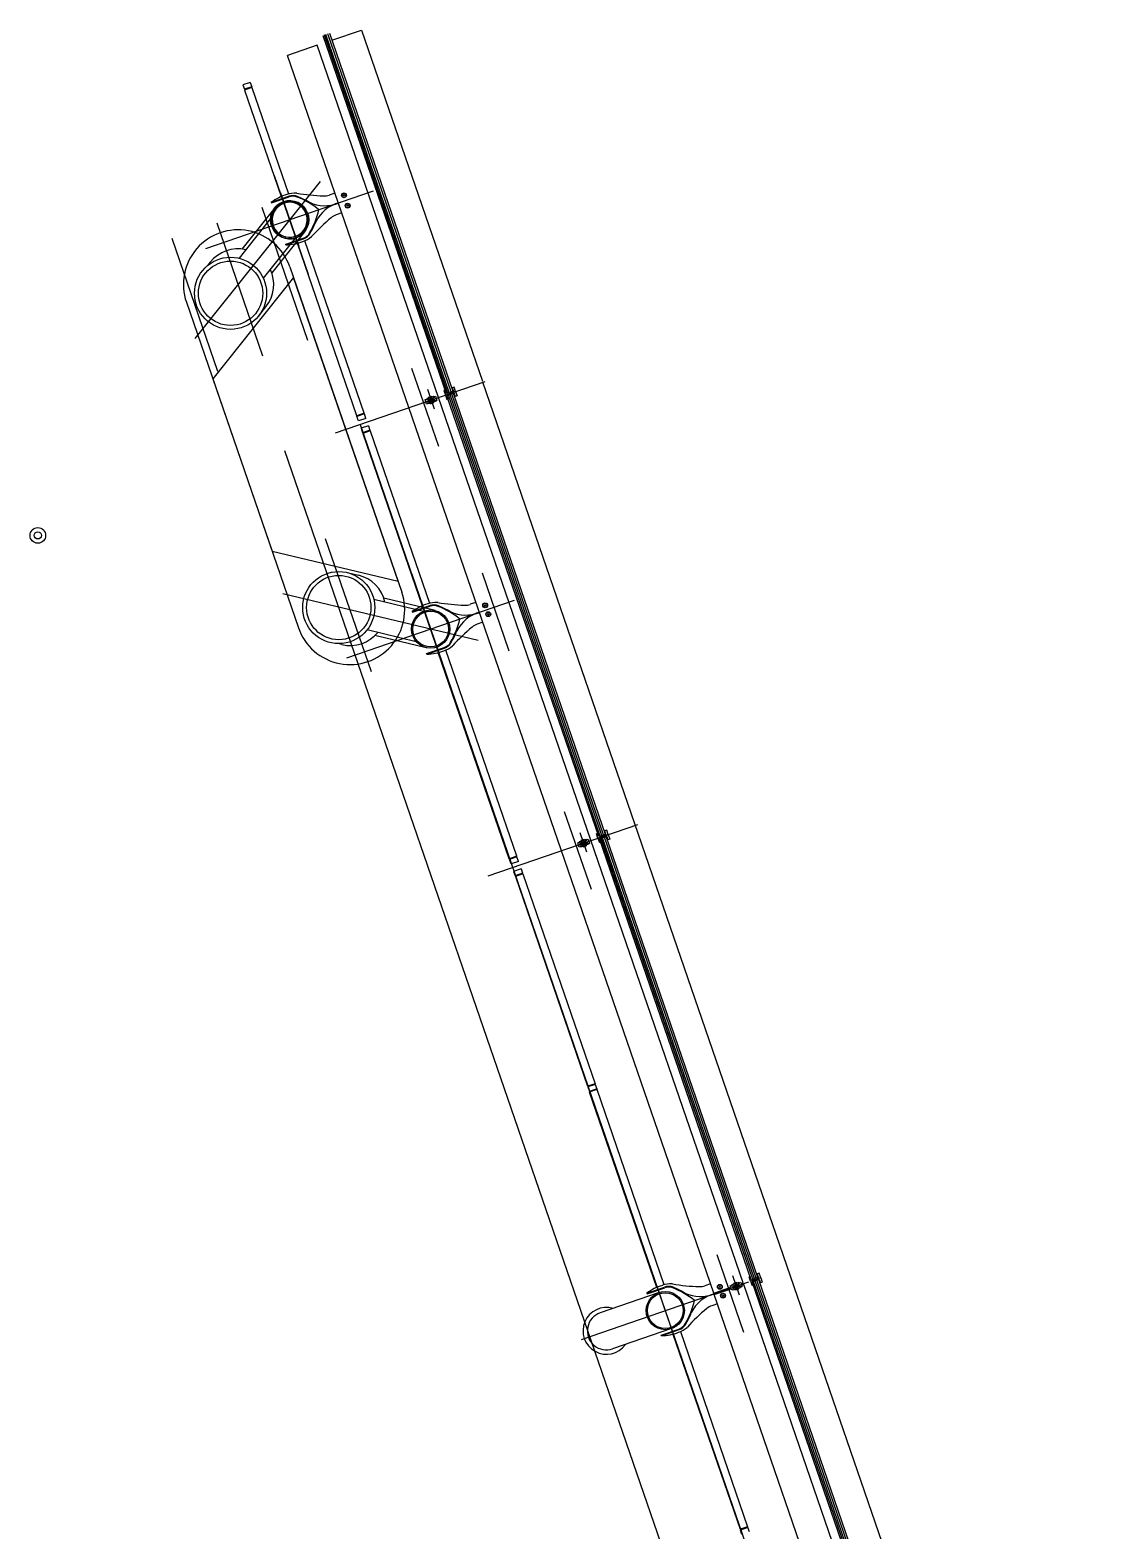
# Model space of a CAD drawing. Extents: x 809487 to 809680, y 818779 to 819225.
# Drawn here: x 809657.22 to 809664.03, y 818831.87 to 818841.48 of the extents above; entities that cross this region are included whole.
import ezdxf

# ---------------------------------------------------------------- set-up
doc = ezdxf.new("R2010")
doc.units = 0
for name, color, linetype in [('F-RC', 7, 'Continuous'), ('MAJ214__', 7, 'Continuous'), ('MAJ270__', 7, 'Continuous'), ('MAJ292__', 7, 'Continuous'), ('MAJ314__', 7, 'Continuous')]:
    doc.layers.add(name, color=color, linetype=linetype)

msp = doc.modelspace()

# ---------------------------------------------------------------- linework, layer by layer
at = {"layer": 'F-RC'}
for p, q in [((809658.6346, 818841.1447), (809658.5873, 818841.1284)), ((809658.5873, 818841.1284), (809658.5971, 818841.1)), ((809658.6443, 818841.1163), (809658.5971, 818841.1)), ((809658.646, 818841.1116), (809658.5987, 818841.0953)), ((809658.5987, 818841.0953), (809658.8335, 818840.4134)), ((809658.599, 818841.1007), (809658.6006, 818841.096)), ((809658.6346, 818841.1447), (809658.6443, 818841.1163)), ((809658.6425, 818841.1157), (809658.6441, 818841.1109)), ((809658.646, 818841.1116), (809658.8807, 818840.4301)), ((809659.3166, 818839.0104), (809658.9364, 818840.1145)), ((809659.3639, 818839.0267), (809658.9838, 818840.1304)), ((809659.3639, 818839.0267), (809659.3166, 818839.0104)), ((809659.3655, 818839.022), (809659.3182, 818839.0057)), ((809659.328, 818838.9773), (809659.3182, 818839.0057)), ((809659.3201, 818839.0064), (809659.3185, 818839.0111)), ((809659.3753, 818838.9936), (809659.328, 818838.9773)), ((809659.3636, 818839.0213), (809659.362, 818839.0261)), ((809659.3753, 818838.9936), (809659.3655, 818839.022)), ((809659.3915, 818838.9463), (809659.3443, 818838.9301)), ((809659.3443, 818838.9301), (809659.354, 818838.9017)), ((809659.4013, 818838.918), (809659.354, 818838.9017)), ((809659.4029, 818838.9133), (809659.3557, 818838.897)), ((809659.3557, 818838.897), (809659.7358, 818837.7929)), ((809659.3559, 818838.9024), (809659.3576, 818838.8976)), ((809659.3915, 818838.9463), (809659.4013, 818838.918)), ((809659.3994, 818838.9173), (809659.4011, 818838.9126)), ((809659.4029, 818838.9133), (809659.783, 818837.8096)), ((809660.2933, 818836.1739), (809659.8387, 818837.494)), ((809660.3406, 818836.1902), (809659.8862, 818837.5099)), ((809660.3406, 818836.1902), (809660.2933, 818836.1739)), ((809660.3422, 818836.1854), (809660.2949, 818836.1692)), ((809660.3047, 818836.1408), (809660.2949, 818836.1692)), ((809660.2968, 818836.1698), (809660.2952, 818836.1745)), ((809660.352, 818836.1571), (809660.3047, 818836.1408)), ((809660.3683, 818836.1098), (809660.321, 818836.0935)), ((809660.3403, 818836.1848), (809660.3387, 818836.1895)), ((809660.352, 818836.1571), (809660.3422, 818836.1854)), ((809660.3683, 818836.1098), (809660.378, 818836.0814)), ((809660.321, 818836.0935), (809660.3307, 818836.0651)), ((809660.378, 818836.0814), (809660.3307, 818836.0651)), ((809660.3796, 818836.0767), (809660.3324, 818836.0604)), ((809660.3324, 818836.0604), (809660.7947, 818834.7178)), ((809660.3326, 818836.0658), (809660.3343, 818836.0611)), ((809660.3761, 818836.0808), (809660.3778, 818836.076)), ((809660.3796, 818836.0767), (809660.842, 818834.7341)), ((809660.842, 818834.7341), (809660.7947, 818834.7178)), ((809660.8436, 818834.7293), (809660.7963, 818834.7131)), ((809660.7963, 818834.7131), (809660.8061, 818834.6847)), ((809660.7966, 818834.7184), (809660.7982, 818834.7137)), ((809660.8533, 818834.701), (809660.8061, 818834.6847)), ((809660.8353, 818834.6895), (809660.8077, 818834.68)), ((809661.2381, 818833.43), (809660.8077, 818834.68)), ((809660.808, 818834.6853), (809660.8096, 818834.6806)), ((809660.855, 818834.6962), (809660.8353, 818834.6895)), ((809660.8401, 818834.7334), (809660.8417, 818834.7287)), ((809660.8436, 818834.7293), (809660.8533, 818834.701)), ((809660.8515, 818834.7003), (809660.8531, 818834.6956)), ((809661.2852, 818833.4467), (809660.855, 818834.6962)), ((809661.341, 818833.1311), (809661.7714, 818831.8812)), ((809661.3884, 818833.147), (809661.8187, 818831.8975)), ((809661.799, 818831.8907), (809661.7714, 818831.8812)), ((809661.8203, 818831.8928), (809661.773, 818831.8765)), ((809661.7828, 818831.8481), (809661.773, 818831.8765)), ((809661.7749, 818831.8772), (809661.7733, 818831.8819)), ((809661.8187, 818831.8975), (809661.799, 818831.8907)), ((809661.8184, 818831.8921), (809661.8168, 818831.8969)), ((809661.8301, 818831.8644), (809661.8203, 818831.8928))]:
    msp.add_line(p, q, dxfattribs=at)
at = {"layer": 'MAJ214__'}
for p, q in [((809659.8396, 818839.1271), (809659.0632, 818841.3819)), ((809659.8987, 818839.1553), (809659.1094, 818841.4476)), ((809659.8994, 818839.1556), (809659.1101, 818841.4478)), ((809659.9088, 818839.1588), (809659.1196, 818841.4511)), ((809659.9202, 818839.1627), (809659.1309, 818841.455)), ((809659.7544, 818839.1136), (809659.7648, 818839.1172)), ((809659.7592, 818839.0994), (809659.7544, 818839.1136)), ((809659.7641, 818839.0852), (809659.7592, 818839.0994)), ((809659.7745, 818839.0888), (809659.7641, 818839.0852)), ((809659.809, 818839.1337), (809659.765, 818839.1186)), ((809659.7664, 818839.1111), (809659.774, 818839.1137)), ((809659.7797, 818839.0972), (809659.7721, 818839.0946)), ((809659.7742, 818839.1138), (809659.8049, 818839.1244)), ((809659.7749, 818839.1262), (809659.7966, 818839.1337)), ((809659.7755, 818839.1275), (809659.7749, 818839.1262)), ((809659.7749, 818839.1262), (809659.7758, 818839.1234)), ((809659.7953, 818839.1343), (809659.7755, 818839.1275)), ((809659.7758, 818839.1234), (809659.7976, 818839.1308)), ((809659.7782, 818839.1242), (809659.7779, 818839.1235)), ((809659.7781, 818839.1231), (809659.7779, 818839.1235)), ((809659.7799, 818839.0972), (809659.8106, 818839.1078)), ((809659.8088, 818839.0982), (809659.7871, 818839.0907)), ((809659.7871, 818839.0907), (809659.788, 818839.0879)), ((809659.8098, 818839.0954), (809659.788, 818839.0879)), ((809659.7893, 818839.0873), (809659.788, 818839.0879)), ((809659.789, 818839.0914), (809659.7886, 818839.0923)), ((809659.7893, 818839.0873), (809659.8092, 818839.0941)), ((809659.7952, 818839.13), (809659.7959, 818839.1297)), ((809659.7953, 818839.1343), (809659.7966, 818839.1337)), ((809659.796, 818839.1292), (809659.7959, 818839.1297)), ((809659.7966, 818839.1337), (809659.7976, 818839.1308)), ((809659.8125, 818839.127), (809659.8049, 818839.1244)), ((809659.8069, 818839.0976), (809659.8066, 818839.0985)), ((809659.8088, 818839.0982), (809659.8098, 818839.0954)), ((809659.8092, 818839.0941), (809659.8098, 818839.0954)), ((809659.8101, 818839.1328), (809659.8205, 818839.1364)), ((809659.8199, 818839.1044), (809659.8303, 818839.108)), ((809659.8205, 818839.1364), (809659.8254, 818839.1222)), ((809659.8254, 818839.1222), (809659.8303, 818839.108)), ((809661.7914, 818833.4587), (809659.8396, 818839.1271)), ((809660.8754, 818836.3188), (809659.9036, 818839.1411)), ((809660.8761, 818836.319), (809659.9043, 818839.1414)), ((809660.8855, 818836.3223), (809659.9137, 818839.1447)), ((809660.8969, 818836.3262), (809659.9251, 818839.1486)), ((809660.7857, 818836.2972), (809660.7418, 818836.282)), ((809660.7516, 818836.2896), (809660.7733, 818836.2971)), ((809660.7522, 818836.2909), (809660.7516, 818836.2896)), ((809660.7516, 818836.2896), (809660.7525, 818836.2868)), ((809660.772, 818836.2977), (809660.7522, 818836.2909)), ((809660.7525, 818836.2868), (809660.7743, 818836.2943)), ((809660.7719, 818836.2935), (809660.7726, 818836.2932)), ((809660.772, 818836.2977), (809660.7733, 818836.2971)), ((809660.7727, 818836.2927), (809660.7726, 818836.2932)), ((809660.7733, 818836.2971), (809660.7743, 818836.2943)), ((809660.7892, 818836.2904), (809660.7817, 818836.2878)), ((809660.7868, 818836.2962), (809660.7972, 818836.2998)), ((809660.7972, 818836.2998), (809660.807, 818836.2714)), ((809661.8521, 818833.4822), (809660.8803, 818836.3046)), ((809661.8528, 818833.4825), (809660.881, 818836.3048)), ((809661.8622, 818833.4857), (809660.8904, 818836.3081)), ((809661.8736, 818833.4896), (809660.9018, 818836.312)), ((809660.7311, 818836.277), (809660.7415, 818836.2806)), ((809660.7408, 818836.2487), (809660.7311, 818836.277)), ((809660.7512, 818836.2522), (809660.7408, 818836.2487)), ((809660.7431, 818836.2746), (809660.7507, 818836.2772)), ((809660.7564, 818836.2606), (809660.7488, 818836.258)), ((809660.7509, 818836.2772), (809660.7817, 818836.2878)), ((809660.7549, 818836.2876), (809660.7546, 818836.287)), ((809660.7548, 818836.2865), (809660.7546, 818836.287)), ((809660.7566, 818836.2607), (809660.7873, 818836.2713)), ((809660.7855, 818836.2617), (809660.7638, 818836.2542)), ((809660.7638, 818836.2542), (809660.7648, 818836.2513)), ((809660.7865, 818836.2588), (809660.7648, 818836.2513)), ((809660.766, 818836.2507), (809660.7648, 818836.2513)), ((809660.7657, 818836.2548), (809660.7653, 818836.2558)), ((809660.766, 818836.2507), (809660.7859, 818836.2576)), ((809660.7836, 818836.261), (809660.7833, 818836.262)), ((809660.7855, 818836.2617), (809660.7865, 818836.2588)), ((809660.7859, 818836.2576), (809660.7865, 818836.2588)), ((809660.7966, 818836.2679), (809660.807, 818836.2714)), ((809661.6023, 818833.3936), (809661.711, 818833.431)), ((809661.6056, 818833.3841), (809661.7143, 818833.4216)), ((809661.7078, 818833.4405), (809661.7182, 818833.4441)), ((809661.711, 818833.431), (809661.7078, 818833.4405)), ((809661.7175, 818833.4121), (809661.7143, 818833.4216)), ((809661.7279, 818833.4157), (809661.7175, 818833.4121)), ((809661.7624, 818833.4606), (809661.7185, 818833.4455)), ((809661.7198, 818833.438), (809661.7274, 818833.4406)), ((809661.7331, 818833.4241), (809661.7255, 818833.4215)), ((809661.7276, 818833.4407), (809661.7584, 818833.4513)), ((809661.7283, 818833.4531), (809661.75, 818833.4606)), ((809661.7289, 818833.4544), (809661.7283, 818833.4531)), ((809661.7283, 818833.4531), (809661.7292, 818833.4502)), ((809661.7487, 818833.4612), (809661.7289, 818833.4544)), ((809661.7292, 818833.4502), (809661.751, 818833.4577)), ((809661.7316, 818833.4511), (809661.7313, 818833.4504)), ((809661.7315, 818833.4499), (809661.7313, 818833.4504)), ((809661.7333, 818833.4241), (809661.7641, 818833.4347)), ((809661.7622, 818833.4251), (809661.7405, 818833.4176)), ((809661.7405, 818833.4176), (809661.7415, 818833.4148)), ((809661.7632, 818833.4223), (809661.7415, 818833.4148)), ((809661.7427, 818833.4142), (809661.7415, 818833.4148)), ((809661.7424, 818833.4183), (809661.742, 818833.4192)), ((809661.7427, 818833.4142), (809661.7626, 818833.421)), ((809661.7486, 818833.4569), (809661.7493, 818833.4566)), ((809661.7487, 818833.4612), (809661.75, 818833.4606)), ((809661.7494, 818833.4561), (809661.7493, 818833.4566)), ((809661.75, 818833.4606), (809661.751, 818833.4577)), ((809661.7659, 818833.4539), (809661.7584, 818833.4513)), ((809661.7603, 818833.4245), (809661.76, 818833.4254)), ((809661.7622, 818833.4251), (809661.7632, 818833.4223)), ((809661.7626, 818833.421), (809661.7632, 818833.4223)), ((809661.7635, 818833.4597), (809661.7739, 818833.4632)), ((809661.7733, 818833.4313), (809661.7837, 818833.4349)), ((809661.7739, 818833.4632), (809661.7772, 818833.4538)), ((809661.7772, 818833.4538), (809661.7914, 818833.4587)), ((809661.7804, 818833.4443), (809661.7947, 818833.4492)), ((809661.7804, 818833.4443), (809661.7837, 818833.4349)), ((809663.7464, 818827.7808), (809661.7947, 818833.4492)), ((809662.8288, 818830.6457), (809661.857, 818833.468)), ((809662.8295, 818830.6459), (809661.8577, 818833.4683)), ((809662.839, 818830.6492), (809661.8671, 818833.4715)), ((809662.8503, 818830.6531), (809661.8785, 818833.4754))]:
    msp.add_line(p, q, dxfattribs=at)
for points in [[(809658.7693, 818840.3765), (809658.8821, 818840.4154)], [(809658.8631, 818840.104), (809658.9759, 818840.1429)], [(809659.7756, 818839.0879), (809659.8196, 818839.103)], [(809659.6716, 818837.756), (809659.7844, 818837.7949)], [(809659.7654, 818837.4835), (809659.8782, 818837.5224)], [(809660.7523, 818836.2513), (809660.7963, 818836.2664)], [(809661.1739, 818833.3932), (809661.2867, 818833.432)], [(809661.729, 818833.4147), (809661.773, 818833.4299)], [(809661.2677, 818833.1207), (809661.3805, 818833.1595)]]:
    msp.add_lwpolyline(points, dxfattribs=at)
for centre, radius in [((809659.2352, 818840.4216), 0.0155), ((809659.2352, 818840.4216), 0.0135), ((809659.2352, 818840.4216), 0.0042), ((809659.258, 818840.3554), 0.0155), ((809659.258, 818840.3554), 0.0135), ((809659.258, 818840.3554), 0.0042), ((809660.1392, 818837.7963), 0.0155), ((809660.1392, 818837.7963), 0.0135), ((809660.1392, 818837.7963), 0.0042), ((809660.1587, 818837.7396), 0.0155), ((809660.1587, 818837.7396), 0.0135), ((809660.1587, 818837.7396), 0.0042), ((809660.769, 818836.2742), 0.006), ((809661.6414, 818833.4335), 0.0155), ((809661.6414, 818833.4335), 0.0135), ((809661.6414, 818833.4335), 0.0042), ((809661.7457, 818833.4377), 0.006), ((809661.661, 818833.3768), 0.0155), ((809661.661, 818833.3768), 0.0135), ((809661.661, 818833.3768), 0.0042)]:
    msp.add_circle(centre, radius, dxfattribs=at)
for centre, radius, start, end in [((809658.9079, 818840.3405), 0.0792, 68.03764, 109), ((809658.7254, 818839.888), 0.567, 59.89592, 68.03764), ((809659.0199, 818840.3959), 0.02, 239.89592, 251.32459), ((809659.1118, 818840.5856), 0.2307, 244.76877, 292.32268), ((809659.2618, 818840.1502), 0.2307, 105.67731, 153.23123), ((809659.2618, 818840.1502), 0.2307, 105.67731, 112.32268), ((809659.1118, 818840.5856), 0.2307, 285.67731, 292.32268), ((809658.5278, 818840.462), 0.567, 329.96236, 338.10407), ((809659.0725, 818840.2431), 0.02, 146.67541, 158.10407), ((809658.9501, 818840.2178), 0.0792, 289, 329.96236), ((809659.7923, 818839.1108), 0.0095, 146.69488, 199.00008), ((809659.7923, 818839.1108), 0.0095, 199.00008, 251.30512), ((809659.7923, 818839.1108), 0.006, 18.99986, 199.00013), ((809659.7923, 818839.1108), 0.006, 199.00013, 18.99986), ((809659.7923, 818839.1108), 0.0109, 101.1265, 116.87349), ((809659.7923, 818839.1108), 0.0109, 281.1265, 296.87349), ((809659.7923, 818839.1108), 0.0095, 18.99991, 72.81736), ((809659.7923, 818839.1108), 0.0095, 325.18264, 18.99991), ((809659.8102, 818837.72), 0.0792, 68.03764, 109), ((809659.6278, 818837.2675), 0.567, 59.89592, 68.03764), ((809659.9222, 818837.7754), 0.02, 239.89592, 251.32459), ((809660.0141, 818837.9651), 0.2307, 244.76877, 292.32268), ((809660.1641, 818837.5296), 0.2307, 105.67731, 153.23123), ((809660.0141, 818837.9651), 0.2307, 285.67731, 292.32268), ((809660.1641, 818837.5296), 0.2307, 105.67731, 112.32268), ((809659.8524, 818837.5973), 0.0792, 289, 329.96236), ((809659.4301, 818837.8415), 0.567, 329.96236, 338.10407), ((809659.9748, 818837.6225), 0.02, 146.67541, 158.10407), ((809660.769, 818836.2742), 0.0095, 146.69488, 251.30512), ((809660.769, 818836.2742), 0.0109, 101.1265, 116.87349), ((809660.769, 818836.2742), 0.0109, 281.1265, 296.87349), ((809660.769, 818836.2742), 0.0095, 325.18264, 72.81736), ((809661.3125, 818833.3571), 0.0792, 68.03764, 109), ((809661.13, 818832.9047), 0.567, 59.89592, 68.03764), ((809661.7457, 818833.4377), 0.0095, 146.69488, 251.30512), ((809661.7457, 818833.4377), 0.0109, 101.1265, 116.87349), ((809661.7457, 818833.4377), 0.0109, 281.1265, 296.87349), ((809661.7457, 818833.4377), 0.0095, 325.18264, 72.81736), ((809661.4245, 818833.4125), 0.02, 239.89592, 251.32459), ((809661.5164, 818833.6022), 0.2307, 244.76877, 292.32268), ((809661.6663, 818833.1668), 0.2307, 105.67731, 153.23123), ((809661.6663, 818833.1668), 0.2307, 105.67731, 112.32268), ((809661.5164, 818833.6022), 0.2307, 285.67731, 292.32268), ((809660.9324, 818833.4786), 0.567, 329.96236, 338.10407), ((809661.4771, 818833.2597), 0.02, 146.67541, 158.10407), ((809661.3547, 818833.2344), 0.0792, 289, 329.96236)]:
    msp.add_arc(centre, radius, start, end, dxfattribs=at)
for points, degree in [([(809659.7648, 818839.1178), (809659.7648, 818839.1179), (809659.7648, 818839.118), (809659.7648, 818839.1181), (809659.7648, 818839.1181), (809659.7648, 818839.1182), (809659.7648, 818839.1182), (809659.7648, 818839.1183), (809659.7648, 818839.1183), (809659.7649, 818839.1184), (809659.7649, 818839.1184), (809659.7649, 818839.1185), (809659.7649, 818839.1185), (809659.765, 818839.1186), (809659.765, 818839.1186), (809659.765, 818839.1186)], 3), ([(809659.7656, 818839.1117), (809659.7655, 818839.112), (809659.7654, 818839.1124), (809659.7652, 818839.1132), (809659.7651, 818839.1138), (809659.7649, 818839.1149), (809659.7649, 818839.1154), (809659.7648, 818839.1166), (809659.7648, 818839.1172), (809659.7648, 818839.1178)], 3), ([(809659.7656, 818839.1117), (809659.7656, 818839.1117), (809659.7656, 818839.1116), (809659.7656, 818839.1116), (809659.7656, 818839.1116), (809659.7656, 818839.1115), (809659.7656, 818839.1115), (809659.7657, 818839.1115)], 3), ([(809659.7664, 818839.1111), (809659.7664, 818839.1111), (809659.7664, 818839.1111), (809659.7664, 818839.1111), (809659.7663, 818839.1111), (809659.7663, 818839.1111), (809659.7662, 818839.1111), (809659.7661, 818839.1111), (809659.766, 818839.1111), (809659.7659, 818839.1112), (809659.7658, 818839.1112), (809659.7657, 818839.1114), (809659.7657, 818839.1114), (809659.7657, 818839.1115)], 3), ([(809659.7717, 818839.0938), (809659.7717, 818839.0938), (809659.7717, 818839.0939), (809659.7717, 818839.094), (809659.7717, 818839.0941), (809659.7717, 818839.0942), (809659.7718, 818839.0943), (809659.7719, 818839.0944), (809659.7719, 818839.0944), (809659.772, 818839.0945), (809659.7721, 818839.0946), (809659.7721, 818839.0946), (809659.7721, 818839.0946), (809659.7721, 818839.0946)], 3), ([(809659.7717, 818839.0938), (809659.7717, 818839.0938), (809659.7718, 818839.0938), (809659.7718, 818839.0937), (809659.7718, 818839.0937), (809659.7718, 818839.0937), (809659.7718, 818839.0936), (809659.7718, 818839.0936)], 3), ([(809659.7749, 818839.0883), (809659.7746, 818839.0887), (809659.7742, 818839.0892), (809659.7736, 818839.0902), (809659.7733, 818839.0907), (809659.7727, 818839.0917), (809659.7724, 818839.0922), (809659.7721, 818839.093), (809659.7719, 818839.0933), (809659.7718, 818839.0936)], 3), ([(809659.774, 818839.1137), (809659.7741, 818839.1138), (809659.7741, 818839.1138), (809659.7742, 818839.1138)], 2), ([(809659.774, 818839.1137), (809659.774, 818839.1137), (809659.774, 818839.1137), (809659.7741, 818839.1136), (809659.7741, 818839.1134), (809659.7743, 818839.1128), (809659.7743, 818839.1124), (809659.7745, 818839.1111), (809659.7746, 818839.1101), (809659.7751, 818839.1079), (809659.7754, 818839.1067), (809659.7758, 818839.1054), (809659.7759, 818839.1052), (809659.7759, 818839.1051)], 3), ([(809659.7756, 818839.0879), (809659.7756, 818839.0878), (809659.7756, 818839.0878), (809659.7755, 818839.0879), (809659.7754, 818839.0879), (809659.7754, 818839.0879), (809659.7753, 818839.0879), (809659.7753, 818839.0879), (809659.7753, 818839.088), (809659.7752, 818839.088), (809659.7752, 818839.088), (809659.7751, 818839.0881), (809659.7751, 818839.0881), (809659.775, 818839.0882), (809659.775, 818839.0882), (809659.7749, 818839.0883)], 3), ([(809659.7759, 818839.1051), (809659.7762, 818839.1041), (809659.7767, 818839.1031), (809659.7776, 818839.1011), (809659.7781, 818839.1002), (809659.7789, 818839.0989), (809659.7791, 818839.0984), (809659.7795, 818839.0978), (809659.7796, 818839.0976), (809659.7797, 818839.0973), (809659.7797, 818839.0972), (809659.7797, 818839.0972)], 3), ([(809659.7799, 818839.0972), (809659.7798, 818839.0972), (809659.7798, 818839.0972), (809659.7797, 818839.0972)], 2), ([(809659.7799, 818839.0972), (809659.7798, 818839.0972), (809659.7798, 818839.0972), (809659.7797, 818839.0972)], 2), ([(809659.7852, 818839.1173), (809659.7852, 818839.1173), (809659.7852, 818839.1173), (809659.7852, 818839.1172), (809659.7851, 818839.1171), (809659.785, 818839.1169), (809659.7849, 818839.1167), (809659.7846, 818839.1164), (809659.7845, 818839.1162), (809659.7844, 818839.116)], 3), ([(809659.7874, 818839.1206), (809659.7862, 818839.1188), (809659.7852, 818839.1173)], 2), ([(809659.7893, 818839.1018), (809659.7895, 818839.1017), (809659.7897, 818839.1017), (809659.7901, 818839.1015), (809659.7903, 818839.1015), (809659.7905, 818839.1014), (809659.7906, 818839.1013), (809659.7907, 818839.1013), (809659.7907, 818839.1013), (809659.7908, 818839.1013)], 3), ([(809659.7939, 818839.1203), (809659.7922, 818839.1209), (809659.7902, 818839.1215)], 2), ([(809659.7908, 818839.1013), (809659.7925, 818839.1007), (809659.7944, 818839.1)], 2), ([(809659.7954, 818839.1198), (809659.7952, 818839.1198), (809659.795, 818839.1199), (809659.7946, 818839.1201), (809659.7944, 818839.1201), (809659.7941, 818839.1202), (809659.794, 818839.1202), (809659.7939, 818839.1203), (809659.7939, 818839.1203), (809659.7939, 818839.1203)], 3), ([(809659.7973, 818839.101), (809659.7984, 818839.1027), (809659.7994, 818839.1043)], 2), ([(809659.7994, 818839.1043), (809659.7994, 818839.1043), (809659.7994, 818839.1043), (809659.7995, 818839.1044), (809659.7995, 818839.1045), (809659.7997, 818839.1047), (809659.7998, 818839.1049), (809659.8, 818839.1052), (809659.8002, 818839.1054), (809659.8003, 818839.1056)], 3), ([(809659.8088, 818839.1164), (809659.8084, 818839.1175), (809659.808, 818839.1184), (809659.8071, 818839.1204), (809659.8065, 818839.1214), (809659.8058, 818839.1227), (809659.8055, 818839.1231), (809659.8052, 818839.1238), (809659.8051, 818839.124), (809659.805, 818839.1243), (809659.805, 818839.1243), (809659.8049, 818839.1244)], 3), ([(809659.8106, 818839.1078), (809659.8106, 818839.1079), (809659.8106, 818839.1079), (809659.8106, 818839.108), (809659.8105, 818839.1082), (809659.8104, 818839.1088), (809659.8103, 818839.1092), (809659.8101, 818839.1104), (809659.81, 818839.1115), (809659.8096, 818839.1137), (809659.8093, 818839.1149), (809659.8088, 818839.1162), (809659.8088, 818839.1163), (809659.8088, 818839.1164)], 3), ([(809659.809, 818839.1337), (809659.8091, 818839.1337), (809659.8091, 818839.1337), (809659.8092, 818839.1337), (809659.8092, 818839.1337), (809659.8093, 818839.1337), (809659.8093, 818839.1337), (809659.8094, 818839.1336), (809659.8094, 818839.1336), (809659.8095, 818839.1336), (809659.8095, 818839.1335), (809659.8095, 818839.1335), (809659.8096, 818839.1335), (809659.8096, 818839.1334), (809659.8097, 818839.1334), (809659.8097, 818839.1333)], 3), ([(809659.8097, 818839.1333), (809659.8101, 818839.1328), (809659.8104, 818839.1323), (809659.8111, 818839.1314), (809659.8114, 818839.1309), (809659.812, 818839.1299), (809659.8122, 818839.1294), (809659.8126, 818839.1286), (809659.8127, 818839.1283), (809659.8128, 818839.128)], 3), ([(809659.8182, 818839.1105), (809659.8176, 818839.1102), (809659.8169, 818839.11), (809659.8154, 818839.1095), (809659.8144, 818839.1091), (809659.8129, 818839.1086), (809659.8123, 818839.1084), (809659.8113, 818839.1081), (809659.811, 818839.108), (809659.8106, 818839.1078)], 3), ([(809659.8182, 818839.1105), (809659.8174, 818839.1102), (809659.8165, 818839.1099), (809659.8156, 818839.1095), (809659.8143, 818839.1091), (809659.8131, 818839.1087), (809659.8118, 818839.1082), (809659.8114, 818839.1081), (809659.811, 818839.108), (809659.8106, 818839.1078)], 3), ([(809659.8129, 818839.1278), (809659.8129, 818839.1277), (809659.8129, 818839.1277), (809659.8129, 818839.1276), (809659.8129, 818839.1275), (809659.8129, 818839.1274), (809659.8129, 818839.1273), (809659.8128, 818839.1272), (809659.8128, 818839.1271), (809659.8127, 818839.1271), (809659.8126, 818839.127), (809659.8125, 818839.127), (809659.8125, 818839.127), (809659.8125, 818839.127)], 3), ([(809659.8129, 818839.1278), (809659.8129, 818839.1278), (809659.8129, 818839.1278), (809659.8129, 818839.1278), (809659.8129, 818839.1279), (809659.8129, 818839.1279), (809659.8128, 818839.1279), (809659.8128, 818839.128)], 3), ([(809659.8182, 818839.1105), (809659.8182, 818839.1105), (809659.8182, 818839.1105), (809659.8183, 818839.1105), (809659.8183, 818839.1105), (809659.8184, 818839.1105), (809659.8184, 818839.1105), (809659.8186, 818839.1105), (809659.8186, 818839.1105), (809659.8188, 818839.1104), (809659.8188, 818839.1103), (809659.8189, 818839.1102), (809659.819, 818839.1102), (809659.819, 818839.1101)], 3), ([(809659.8191, 818839.1099), (809659.8191, 818839.1099), (809659.819, 818839.1099), (809659.819, 818839.11), (809659.819, 818839.11), (809659.819, 818839.1101), (809659.819, 818839.1101), (809659.819, 818839.1101)], 3), ([(809659.8191, 818839.1099), (809659.8192, 818839.1096), (809659.8192, 818839.1092), (809659.8195, 818839.1084), (809659.8196, 818839.1078), (809659.8197, 818839.1067), (809659.8198, 818839.1061), (809659.8199, 818839.1049), (809659.8199, 818839.1043), (809659.8199, 818839.1037)], 3), ([(809659.8199, 818839.1037), (809659.8199, 818839.1037), (809659.8199, 818839.1036), (809659.8199, 818839.1035), (809659.8199, 818839.1035), (809659.8199, 818839.1034), (809659.8198, 818839.1033), (809659.8198, 818839.1033), (809659.8198, 818839.1033), (809659.8198, 818839.1032), (809659.8198, 818839.1032), (809659.8197, 818839.1031), (809659.8197, 818839.1031), (809659.8197, 818839.103), (809659.8196, 818839.103), (809659.8196, 818839.103)], 3), ([(809660.7857, 818836.2972), (809660.7858, 818836.2972), (809660.7858, 818836.2972), (809660.7859, 818836.2972), (809660.7859, 818836.2972), (809660.786, 818836.2971), (809660.786, 818836.2971), (809660.7861, 818836.2971), (809660.7861, 818836.2971), (809660.7862, 818836.297), (809660.7862, 818836.297), (809660.7863, 818836.2969), (809660.7863, 818836.2969), (809660.7863, 818836.2968), (809660.7864, 818836.2968), (809660.7864, 818836.2968)], 3), ([(809660.7864, 818836.2968), (809660.7868, 818836.2963), (809660.7871, 818836.2958), (809660.7878, 818836.2948), (809660.7881, 818836.2943), (809660.7887, 818836.2933), (809660.7889, 818836.2928), (809660.7893, 818836.292), (809660.7894, 818836.2917), (809660.7895, 818836.2914)], 3), ([(809660.7896, 818836.2912), (809660.7896, 818836.2912), (809660.7896, 818836.2911), (809660.7897, 818836.291), (809660.7897, 818836.291), (809660.7896, 818836.2908), (809660.7896, 818836.2907), (809660.7895, 818836.2906), (809660.7895, 818836.2906), (809660.7894, 818836.2905), (809660.7893, 818836.2905), (809660.7892, 818836.2904), (809660.7892, 818836.2904), (809660.7892, 818836.2904)], 3), ([(809660.7896, 818836.2912), (809660.7896, 818836.2912), (809660.7896, 818836.2912), (809660.7896, 818836.2913), (809660.7896, 818836.2913), (809660.7896, 818836.2914), (809660.7896, 818836.2914), (809660.7895, 818836.2914)], 3), ([(809660.7415, 818836.2813), (809660.7415, 818836.2814), (809660.7415, 818836.2814), (809660.7415, 818836.2815), (809660.7415, 818836.2816), (809660.7415, 818836.2816), (809660.7415, 818836.2817), (809660.7415, 818836.2817), (809660.7415, 818836.2818), (809660.7416, 818836.2818), (809660.7416, 818836.2819), (809660.7416, 818836.2819), (809660.7416, 818836.2819), (809660.7417, 818836.282), (809660.7417, 818836.282), (809660.7418, 818836.282)], 3), ([(809660.7423, 818836.2751), (809660.7422, 818836.2755), (809660.7421, 818836.2758), (809660.7419, 818836.2767), (809660.7418, 818836.2772), (809660.7416, 818836.2783), (809660.7416, 818836.2789), (809660.7415, 818836.2801), (809660.7415, 818836.2807), (809660.7415, 818836.2813)], 3), ([(809660.7423, 818836.2751), (809660.7423, 818836.2751), (809660.7423, 818836.2751), (809660.7423, 818836.275), (809660.7423, 818836.275), (809660.7423, 818836.275), (809660.7424, 818836.275), (809660.7424, 818836.2749)], 3), ([(809660.7431, 818836.2746), (809660.7431, 818836.2746), (809660.7431, 818836.2746), (809660.7431, 818836.2746), (809660.743, 818836.2745), (809660.743, 818836.2745), (809660.7429, 818836.2745), (809660.7428, 818836.2745), (809660.7427, 818836.2746), (809660.7426, 818836.2746), (809660.7425, 818836.2747), (809660.7424, 818836.2748), (809660.7424, 818836.2749), (809660.7424, 818836.2749)], 3), ([(809660.7484, 818836.2573), (809660.7484, 818836.2573), (809660.7484, 818836.2573), (809660.7484, 818836.2574), (809660.7484, 818836.2575), (809660.7484, 818836.2577), (809660.7485, 818836.2577), (809660.7486, 818836.2578), (809660.7486, 818836.2579), (809660.7487, 818836.258), (809660.7488, 818836.258), (809660.7488, 818836.258), (809660.7488, 818836.258), (809660.7488, 818836.258)], 3), ([(809660.7484, 818836.2573), (809660.7485, 818836.2572), (809660.7485, 818836.2572), (809660.7485, 818836.2572), (809660.7485, 818836.2572), (809660.7485, 818836.2571), (809660.7485, 818836.2571), (809660.7485, 818836.2571)], 3), ([(809660.7517, 818836.2517), (809660.7513, 818836.2522), (809660.7509, 818836.2527), (809660.7503, 818836.2537), (809660.75, 818836.2541), (809660.7494, 818836.2551), (809660.7492, 818836.2556), (809660.7488, 818836.2564), (809660.7486, 818836.2567), (809660.7485, 818836.2571)], 3), ([(809660.7507, 818836.2772), (809660.7507, 818836.2772), (809660.7507, 818836.2771), (809660.7508, 818836.277), (809660.7508, 818836.2768), (809660.751, 818836.2762), (809660.751, 818836.2758), (809660.7512, 818836.2746), (809660.7513, 818836.2736), (809660.7518, 818836.2713), (809660.7521, 818836.2701), (809660.7529, 818836.2678), (809660.7533, 818836.2667), (809660.7543, 818836.2646), (809660.7548, 818836.2637), (809660.7556, 818836.2624), (809660.7558, 818836.2619), (809660.7562, 818836.2612), (809660.7563, 818836.261), (809660.7564, 818836.2608), (809660.7564, 818836.2607), (809660.7564, 818836.2606)], 3), ([(809660.7507, 818836.2772), (809660.7508, 818836.2772), (809660.7508, 818836.2772), (809660.7509, 818836.2772)], 2), ([(809660.7523, 818836.2513), (809660.7523, 818836.2513), (809660.7523, 818836.2513), (809660.7522, 818836.2513), (809660.7521, 818836.2513), (809660.7521, 818836.2513), (809660.752, 818836.2514), (809660.752, 818836.2514), (809660.752, 818836.2514), (809660.7519, 818836.2515), (809660.7519, 818836.2515), (809660.7518, 818836.2515), (809660.7518, 818836.2516), (809660.7517, 818836.2516), (809660.7517, 818836.2517), (809660.7517, 818836.2517)], 3), ([(809660.7566, 818836.2607), (809660.7565, 818836.2607), (809660.7565, 818836.2607), (809660.7564, 818836.2606)], 2), ([(809660.7566, 818836.2607), (809660.7565, 818836.2607), (809660.7565, 818836.2607), (809660.7564, 818836.2606)], 2), ([(809660.762, 818836.2808), (809660.7619, 818836.2807), (809660.7619, 818836.2807), (809660.7619, 818836.2806), (809660.7618, 818836.2806), (809660.7617, 818836.2803), (809660.7616, 818836.2802), (809660.7613, 818836.2798), (809660.7612, 818836.2796), (809660.7611, 818836.2794)], 3), ([(809660.7641, 818836.284), (809660.7629, 818836.2823), (809660.762, 818836.2808)], 2), ([(809660.766, 818836.2652), (809660.7662, 818836.2652), (809660.7664, 818836.2651), (809660.7668, 818836.265), (809660.767, 818836.2649), (809660.7672, 818836.2648), (809660.7673, 818836.2648), (809660.7674, 818836.2647), (809660.7674, 818836.2647), (809660.7675, 818836.2647)], 3), ([(809660.7706, 818836.2837), (809660.7689, 818836.2843), (809660.7669, 818836.285)], 2), ([(809660.7675, 818836.2647), (809660.7692, 818836.2642), (809660.7711, 818836.2635)], 2), ([(809660.7721, 818836.2832), (809660.7719, 818836.2833), (809660.7717, 818836.2834), (809660.7713, 818836.2835), (809660.7711, 818836.2836), (809660.7708, 818836.2837), (809660.7707, 818836.2837), (809660.7706, 818836.2837), (809660.7706, 818836.2837), (809660.7706, 818836.2837)], 3), ([(809660.774, 818836.2645), (809660.7751, 818836.2662), (809660.7761, 818836.2677)], 2), ([(809660.7761, 818836.2677), (809660.7761, 818836.2677), (809660.7761, 818836.2677), (809660.7762, 818836.2678), (809660.7762, 818836.2679), (809660.7764, 818836.2681), (809660.7765, 818836.2683), (809660.7767, 818836.2687), (809660.7769, 818836.2688), (809660.777, 818836.269)], 3), ([(809660.7873, 818836.2713), (809660.7873, 818836.2713), (809660.7873, 818836.2713), (809660.7873, 818836.2715), (809660.7872, 818836.2717), (809660.7871, 818836.2722), (809660.787, 818836.2726), (809660.7869, 818836.2739), (809660.7867, 818836.2749), (809660.7863, 818836.2772), (809660.786, 818836.2784), (809660.7852, 818836.2807), (809660.7848, 818836.2818), (809660.7838, 818836.2839), (809660.7832, 818836.2848), (809660.7825, 818836.2861), (809660.7822, 818836.2866), (809660.7819, 818836.2872), (809660.7818, 818836.2875), (809660.7817, 818836.2877), (809660.7817, 818836.2878), (809660.7817, 818836.2878)], 3), ([(809660.7949, 818836.2739), (809660.7943, 818836.2737), (809660.7937, 818836.2735), (809660.7921, 818836.2729), (809660.7911, 818836.2726), (809660.7896, 818836.272), (809660.789, 818836.2718), (809660.788, 818836.2715), (809660.7877, 818836.2714), (809660.7873, 818836.2713)], 3), ([(809660.7949, 818836.2739), (809660.7941, 818836.2736), (809660.7932, 818836.2733), (809660.7923, 818836.273), (809660.7911, 818836.2726), (809660.7898, 818836.2721), (809660.7885, 818836.2717), (809660.7881, 818836.2715), (809660.7877, 818836.2714), (809660.7873, 818836.2713)], 3), ([(809660.7949, 818836.2739), (809660.7949, 818836.2739), (809660.7949, 818836.2739), (809660.795, 818836.2739), (809660.795, 818836.2739), (809660.7951, 818836.2739), (809660.7951, 818836.2739), (809660.7953, 818836.2739), (809660.7953, 818836.2739), (809660.7955, 818836.2738), (809660.7955, 818836.2738), (809660.7956, 818836.2737), (809660.7957, 818836.2736), (809660.7957, 818836.2735)], 3), ([(809660.7958, 818836.2733), (809660.7958, 818836.2734), (809660.7958, 818836.2734), (809660.7957, 818836.2734), (809660.7957, 818836.2735), (809660.7957, 818836.2735), (809660.7957, 818836.2735), (809660.7957, 818836.2735)], 3), ([(809660.7958, 818836.2733), (809660.7959, 818836.273), (809660.796, 818836.2727), (809660.7962, 818836.2718), (809660.7963, 818836.2713), (809660.7964, 818836.2701), (809660.7965, 818836.2696), (809660.7966, 818836.2684), (809660.7966, 818836.2678), (809660.7966, 818836.2672)], 3), ([(809660.7966, 818836.2672), (809660.7966, 818836.2671), (809660.7966, 818836.267), (809660.7966, 818836.2669), (809660.7966, 818836.2669), (809660.7966, 818836.2668), (809660.7965, 818836.2668), (809660.7965, 818836.2667), (809660.7965, 818836.2667), (809660.7965, 818836.2666), (809660.7965, 818836.2666), (809660.7964, 818836.2665), (809660.7964, 818836.2665), (809660.7964, 818836.2665), (809660.7963, 818836.2664), (809660.7963, 818836.2664)], 3), ([(809661.7182, 818833.4447), (809661.7182, 818833.4448), (809661.7182, 818833.4449), (809661.7182, 818833.445), (809661.7182, 818833.445), (809661.7182, 818833.4451), (809661.7182, 818833.4451), (809661.7182, 818833.4452), (809661.7183, 818833.4452), (809661.7183, 818833.4453), (809661.7183, 818833.4453), (809661.7183, 818833.4454), (809661.7184, 818833.4454), (809661.7184, 818833.4454), (809661.7184, 818833.4455), (809661.7185, 818833.4455)], 3), ([(809661.719, 818833.4386), (809661.7189, 818833.4389), (809661.7188, 818833.4392), (809661.7186, 818833.4401), (809661.7185, 818833.4406), (809661.7183, 818833.4418), (809661.7183, 818833.4423), (809661.7182, 818833.4435), (809661.7182, 818833.4441), (809661.7182, 818833.4447)], 3), ([(809661.719, 818833.4386), (809661.719, 818833.4386), (809661.719, 818833.4385), (809661.719, 818833.4385), (809661.719, 818833.4385), (809661.7191, 818833.4384), (809661.7191, 818833.4384), (809661.7191, 818833.4384)], 3), ([(809661.7198, 818833.438), (809661.7198, 818833.438), (809661.7198, 818833.438), (809661.7198, 818833.438), (809661.7197, 818833.438), (809661.7197, 818833.438), (809661.7196, 818833.438), (809661.7195, 818833.438), (809661.7194, 818833.438), (809661.7193, 818833.4381), (809661.7192, 818833.4381), (809661.7191, 818833.4382), (809661.7191, 818833.4383), (809661.7191, 818833.4384)], 3), ([(809661.7252, 818833.4207), (809661.7251, 818833.4207), (809661.7251, 818833.4208), (809661.7251, 818833.4209), (809661.7251, 818833.4209), (809661.7251, 818833.4211), (809661.7252, 818833.4212), (809661.7253, 818833.4213), (809661.7253, 818833.4213), (809661.7254, 818833.4214), (809661.7255, 818833.4214), (809661.7255, 818833.4215), (809661.7255, 818833.4215), (809661.7255, 818833.4215)], 3), ([(809661.7252, 818833.4207), (809661.7252, 818833.4207), (809661.7252, 818833.4207), (809661.7252, 818833.4206), (809661.7252, 818833.4206), (809661.7252, 818833.4206), (809661.7252, 818833.4205), (809661.7252, 818833.4205)], 3), ([(809661.7284, 818833.4151), (809661.728, 818833.4156), (809661.7276, 818833.4161), (809661.727, 818833.4171), (809661.7267, 818833.4176), (809661.7261, 818833.4186), (809661.7259, 818833.4191), (809661.7255, 818833.4199), (809661.7253, 818833.4202), (809661.7252, 818833.4205)], 3), ([(809661.7274, 818833.4406), (809661.7275, 818833.4406), (809661.7275, 818833.4407), (809661.7276, 818833.4407)], 2), ([(809661.7274, 818833.4406), (809661.7274, 818833.4406), (809661.7274, 818833.4406), (809661.7275, 818833.4404), (809661.7276, 818833.4402), (809661.7277, 818833.4397), (809661.7277, 818833.4393), (809661.7279, 818833.438), (809661.7281, 818833.437), (809661.7285, 818833.4347), (809661.7288, 818833.4336), (809661.7296, 818833.4312), (809661.73, 818833.4301), (809661.731, 818833.428), (809661.7315, 818833.4271), (809661.7323, 818833.4258), (809661.7325, 818833.4253), (809661.7329, 818833.4247), (809661.733, 818833.4245), (809661.7331, 818833.4242), (809661.7331, 818833.4241), (809661.7331, 818833.4241)], 3), ([(809661.729, 818833.4147), (809661.729, 818833.4147), (809661.729, 818833.4147), (809661.7289, 818833.4147), (809661.7289, 818833.4148), (809661.7288, 818833.4148), (809661.7287, 818833.4148), (809661.7287, 818833.4148), (809661.7287, 818833.4149), (809661.7286, 818833.4149), (809661.7286, 818833.4149), (809661.7285, 818833.415), (809661.7285, 818833.415), (809661.7284, 818833.4151), (809661.7284, 818833.4151), (809661.7284, 818833.4151)], 3), ([(809661.7333, 818833.4241), (809661.7332, 818833.4241), (809661.7332, 818833.4241), (809661.7331, 818833.4241)], 2), ([(809661.7333, 818833.4241), (809661.7332, 818833.4241), (809661.7332, 818833.4241), (809661.7331, 818833.4241)], 2), ([(809661.7387, 818833.4442), (809661.7386, 818833.4442), (809661.7386, 818833.4442), (809661.7386, 818833.4441), (809661.7385, 818833.444), (809661.7384, 818833.4438), (809661.7383, 818833.4436), (809661.738, 818833.4432), (809661.7379, 818833.4431), (809661.7378, 818833.4429)], 3), ([(809661.7408, 818833.4474), (809661.7397, 818833.4457), (809661.7387, 818833.4442)], 2), ([(809661.7427, 818833.4287), (809661.7429, 818833.4286), (809661.7431, 818833.4285), (809661.7435, 818833.4284), (809661.7437, 818833.4283), (809661.7439, 818833.4283), (809661.744, 818833.4282), (809661.7441, 818833.4282), (809661.7442, 818833.4282), (809661.7442, 818833.4282)], 3), ([(809661.7473, 818833.4472), (809661.7456, 818833.4478), (809661.7436, 818833.4484)], 2), ([(809661.7442, 818833.4282), (809661.7459, 818833.4276), (809661.7478, 818833.4269)], 2), ([(809661.7488, 818833.4467), (809661.7486, 818833.4467), (809661.7484, 818833.4468), (809661.748, 818833.4469), (809661.7478, 818833.447), (809661.7475, 818833.4471), (809661.7474, 818833.4471), (809661.7473, 818833.4472), (809661.7473, 818833.4472), (809661.7473, 818833.4472)], 3), ([(809661.7507, 818833.4279), (809661.7518, 818833.4296), (809661.7528, 818833.4312)], 2), ([(809661.7528, 818833.4312), (809661.7528, 818833.4312), (809661.7528, 818833.4312), (809661.7529, 818833.4313), (809661.7529, 818833.4314), (809661.7531, 818833.4316), (809661.7532, 818833.4318), (809661.7534, 818833.4321), (809661.7536, 818833.4323), (809661.7537, 818833.4325)], 3), ([(809661.7641, 818833.4347), (809661.764, 818833.4347), (809661.764, 818833.4348), (809661.764, 818833.4349), (809661.7639, 818833.4351), (809661.7638, 818833.4357), (809661.7637, 818833.4361), (809661.7636, 818833.4373), (809661.7634, 818833.4383), (809661.763, 818833.4406), (809661.7627, 818833.4418), (809661.7619, 818833.4441), (809661.7615, 818833.4452), (809661.7605, 818833.4473), (809661.76, 818833.4482), (809661.7592, 818833.4496), (809661.7589, 818833.45), (809661.7586, 818833.4507), (809661.7585, 818833.4509), (809661.7584, 818833.4512), (809661.7584, 818833.4512), (809661.7584, 818833.4513)], 3), ([(809661.7624, 818833.4606), (809661.7625, 818833.4606), (809661.7625, 818833.4606), (809661.7626, 818833.4606), (809661.7626, 818833.4606), (809661.7627, 818833.4606), (809661.7627, 818833.4606), (809661.7628, 818833.4605), (809661.7628, 818833.4605), (809661.7629, 818833.4605), (809661.7629, 818833.4604), (809661.763, 818833.4604), (809661.763, 818833.4604), (809661.7631, 818833.4603), (809661.7631, 818833.4602), (809661.7631, 818833.4602)], 3), ([(809661.7631, 818833.4602), (809661.7635, 818833.4597), (809661.7638, 818833.4592), (809661.7645, 818833.4583), (809661.7648, 818833.4578), (809661.7654, 818833.4568), (809661.7656, 818833.4563), (809661.766, 818833.4555), (809661.7661, 818833.4552), (809661.7662, 818833.4549)], 3), ([(809661.7716, 818833.4373), (809661.771, 818833.4371), (809661.7704, 818833.4369), (809661.7688, 818833.4364), (809661.7678, 818833.436), (809661.7663, 818833.4355), (809661.7657, 818833.4353), (809661.7647, 818833.435), (809661.7644, 818833.4348), (809661.7641, 818833.4347)], 3), ([(809661.7716, 818833.4373), (809661.7708, 818833.437), (809661.7699, 818833.4367), (809661.769, 818833.4364), (809661.7678, 818833.436), (809661.7665, 818833.4356), (809661.7652, 818833.4351), (809661.7648, 818833.435), (809661.7644, 818833.4349), (809661.7641, 818833.4347)], 3), ([(809661.7663, 818833.4547), (809661.7663, 818833.4546), (809661.7663, 818833.4546), (809661.7664, 818833.4545), (809661.7664, 818833.4544), (809661.7663, 818833.4543), (809661.7663, 818833.4542), (809661.7662, 818833.4541), (809661.7662, 818833.454), (809661.7661, 818833.4539), (809661.766, 818833.4539), (809661.7659, 818833.4539), (809661.7659, 818833.4539), (809661.7659, 818833.4539)], 3), ([(809661.7663, 818833.4547), (809661.7663, 818833.4547), (809661.7663, 818833.4547), (809661.7663, 818833.4547), (809661.7663, 818833.4547), (809661.7663, 818833.4548), (809661.7663, 818833.4548), (809661.7662, 818833.4549)], 3), ([(809661.7716, 818833.4373), (809661.7716, 818833.4373), (809661.7716, 818833.4373), (809661.7717, 818833.4374), (809661.7717, 818833.4374), (809661.7718, 818833.4374), (809661.7718, 818833.4374), (809661.772, 818833.4374), (809661.772, 818833.4373), (809661.7722, 818833.4373), (809661.7722, 818833.4372), (809661.7723, 818833.4371), (809661.7724, 818833.437), (809661.7724, 818833.437)], 3), ([(809661.7725, 818833.4368), (809661.7725, 818833.4368), (809661.7725, 818833.4368), (809661.7724, 818833.4369), (809661.7724, 818833.4369), (809661.7724, 818833.4369), (809661.7724, 818833.437), (809661.7724, 818833.437)], 3), ([(809661.7725, 818833.4368), (809661.7726, 818833.4364), (809661.7727, 818833.4361), (809661.7729, 818833.4352), (809661.773, 818833.4347), (809661.7731, 818833.4336), (809661.7732, 818833.433), (809661.7733, 818833.4318), (809661.7733, 818833.4312), (809661.7733, 818833.4306)], 3), ([(809661.7733, 818833.4306), (809661.7733, 818833.4306), (809661.7733, 818833.4305), (809661.7733, 818833.4304), (809661.7733, 818833.4303), (809661.7733, 818833.4303), (809661.7733, 818833.4302), (809661.7732, 818833.4302), (809661.7732, 818833.4301), (809661.7732, 818833.4301), (809661.7732, 818833.4301), (809661.7731, 818833.43), (809661.7731, 818833.43), (809661.7731, 818833.4299), (809661.773, 818833.4299), (809661.773, 818833.4299)], 3)]:
    msp.add_open_spline(points, degree=degree, dxfattribs=at)
at = {"layer": 'MAJ270__'}
for p, q in [((809659.0084, 818839.9134), (809658.7903, 818840.5467)), ((809659.0823, 818840.5091), (809658.2805, 818839.5043)), ((809658.3514, 818840.0802), (809659.4234, 818840.4493)), ((809658.8278, 818840.4377), (809658.9452, 818840.0968)), ((809658.7089, 818840.3452), (809659.002, 818839.494)), ((809658.4205, 818840.2459), (809658.7136, 818839.3947)), ((809658.1321, 818840.1466), (809658.4252, 818839.2954)), ((809659.8419, 818838.8132), (809659.6703, 818839.3118)), ((809659.8419, 818838.8132), (809659.6703, 818839.3118)), ((809659.1815, 818838.9005), (809660.1397, 818839.2304)), ((809659.7687, 818839.1795), (809659.8115, 818839.0552)), ((809659.7687, 818839.1795), (809659.8115, 818839.0552)), ((809659.9318, 818839.1667), (809659.9366, 818839.1525)), ((809659.3385, 818838.9545), (809661.2919, 818833.2814)), ((809658.8551, 818838.7881), (809662.9617, 818826.8618)), ((809659.4102, 818837.3717), (809659.1171, 818838.2229)), ((809659.6687, 818837.9957), (809659.8868, 818837.3623)), ((809660.2931, 818837.5029), (809660.1214, 818838.0015)), ((809660.0937, 818837.5718), (809658.8433, 818837.87)), ((809659.2537, 818837.4597), (809660.3257, 818837.8288)), ((809659.8492, 818837.4713), (809659.7318, 818837.8122)), ((809660.1582, 818836.0639), (809661.1164, 818836.3939)), ((809660.8186, 818835.9766), (809660.647, 818836.4752)), ((809660.7454, 818836.3429), (809660.7882, 818836.2186)), ((809661.7954, 818833.1401), (809661.6237, 818833.6387)), ((809661.7221, 818833.5063), (809661.7649, 818833.3821)), ((809660.7559, 818833.0969), (809661.8279, 818833.466)), ((809661.2324, 818833.4544), (809661.3498, 818833.1135)), ((809661.8852, 818833.4936), (809661.8901, 818833.4794)), ((809661.2919, 818833.2814), (809663.2453, 818827.6083))]:
    msp.add_line(p, q, dxfattribs=at)
for centre, radius in [((809659.9342, 818839.1596), 0.003), ((809657.2749, 818838.244), 0.05), ((809657.2749, 818838.244), 0.0228), ((809661.8876, 818833.4865), 0.003)]:
    msp.add_circle(centre, radius, dxfattribs=at)
at = {"layer": 'MAJ292__'}
for p, q in [((809659.1578, 818841.4145), (809659.3469, 818841.4796)), ((809659.3469, 818841.4796), (809660.1209, 818839.2318)), ((809659.0632, 818841.3819), (809658.8741, 818841.3168)), ((809659.0999, 818841.4443), (809659.8892, 818839.1521)), ((809659.1425, 818841.459), (809659.9318, 818839.1667)), ((809659.6505, 818839.062), (809658.8741, 818841.3168)), ((809664.0301, 818827.8785), (809660.1233, 818839.2248)), ((809659.9498, 818839.165), (809659.8843, 818839.1425)), ((809659.9498, 818839.165), (809659.8843, 818839.1425)), ((809659.8843, 818839.1425), (809659.8941, 818839.1141)), ((809659.94, 818839.1537), (809659.8941, 818839.1379)), ((809660.8659, 818836.3155), (809659.8941, 818839.1379)), ((809659.8941, 818839.1379), (809659.9014, 818839.1166)), ((809659.9014, 818839.1166), (809659.8941, 818839.1141)), ((809660.9085, 818836.3302), (809659.9366, 818839.1525)), ((809659.94, 818839.1537), (809659.9473, 818839.1324)), ((809659.9596, 818839.1367), (809659.9473, 818839.1324)), ((809659.9498, 818839.165), (809659.9596, 818839.1367)), ((809661.6023, 818833.3936), (809659.6505, 818839.062)), ((809660.8586, 818836.3368), (809660.8513, 818836.3343)), ((809660.861, 818836.3059), (809660.8513, 818836.3343)), ((809660.8659, 818836.3155), (809660.8586, 818836.3368)), ((809660.9265, 818836.3285), (809660.861, 818836.3059)), ((809660.9265, 818836.3285), (809660.861, 818836.3059)), ((809660.861, 818836.3059), (809660.8708, 818836.2775)), ((809660.9118, 818836.3313), (809660.8659, 818836.3155)), ((809660.9167, 818836.3171), (809660.8708, 818836.3013)), ((809661.8426, 818833.479), (809660.8708, 818836.3013)), ((809660.8708, 818836.3013), (809660.8781, 818836.2801)), ((809660.9168, 818836.3568), (809660.9045, 818836.3526)), ((809660.9118, 818836.3313), (809660.9045, 818836.3526)), ((809661.8852, 818833.4936), (809660.9133, 818836.316)), ((809660.9167, 818836.3171), (809660.924, 818836.2959)), ((809660.9265, 818836.3285), (809660.9168, 818836.3568)), ((809660.9363, 818836.3001), (809660.924, 818836.2959)), ((809660.9265, 818836.3285), (809660.9363, 818836.3001)), ((809660.8781, 818836.2801), (809660.8708, 818836.2775)), ((809661.8935, 818833.5203), (809661.8812, 818833.516)), ((809661.8885, 818833.4948), (809661.8812, 818833.516)), ((809661.9032, 818833.4919), (809661.8935, 818833.5203)), ((809661.8353, 818833.5002), (809661.828, 818833.4977)), ((809661.8377, 818833.4694), (809661.828, 818833.4977)), ((809661.8426, 818833.479), (809661.8353, 818833.5002)), ((809661.9032, 818833.4919), (809661.8377, 818833.4694)), ((809661.9032, 818833.4919), (809661.8377, 818833.4694)), ((809661.8377, 818833.4694), (809661.8475, 818833.441)), ((809661.8885, 818833.4948), (809661.8426, 818833.479)), ((809661.8934, 818833.4806), (809661.8475, 818833.4648)), ((809662.8193, 818830.6424), (809661.8475, 818833.4648)), ((809661.8475, 818833.4648), (809661.8548, 818833.4435)), ((809661.8548, 818833.4435), (809661.8475, 818833.441)), ((809662.8619, 818830.6571), (809661.8902, 818833.4791)), ((809661.8934, 818833.4806), (809661.9007, 818833.4593)), ((809661.913, 818833.4635), (809661.9007, 818833.4593)), ((809661.9032, 818833.4919), (809661.913, 818833.4635)), ((809661.2521, 818833.397), (809660.8754, 818833.2673)), ((809663.5573, 818827.7157), (809661.6056, 818833.3841)), ((809661.3317, 818833.1658), (809660.955, 818833.0361))]:
    msp.add_line(p, q, dxfattribs=at)
for points in [[(809659.1774, 818840.436), (809659.1406, 818840.4234)], [(809658.7693, 818840.3765), (809658.7707, 818840.3725), (809658.8835, 818840.4114)], [(809659.2214, 818840.3084), (809659.1845, 818840.2957)], [(809658.8631, 818840.104), (809658.8617, 818840.108), (809658.9746, 818840.1469)], [(809659.9498, 818839.165), (809659.9401, 818839.1934), (809659.9278, 818839.1892), (809659.9351, 818839.1679), (809659.8892, 818839.1521), (809659.8819, 818839.1734), (809659.8746, 818839.1708), (809659.8843, 818839.1425)], [(809659.6716, 818837.756), (809659.673, 818837.752), (809659.7858, 818837.7909)], [(809660.0797, 818837.8155), (809660.0429, 818837.8029)], [(809660.1237, 818837.6879), (809660.0868, 818837.6752)], [(809659.7654, 818837.4835), (809659.7641, 818837.4875), (809659.8769, 818837.5264)], [(809661.1739, 818833.3932), (809661.1752, 818833.3892), (809661.288, 818833.428)], [(809661.582, 818833.4527), (809661.5451, 818833.44)], [(809661.6259, 818833.325), (809661.5891, 818833.3124)], [(809661.2677, 818833.1207), (809661.2663, 818833.1247), (809661.3791, 818833.1635)]]:
    msp.add_lwpolyline(points, dxfattribs=at)
for centre, radius in [((809659.7897, 818837.6443), 0.1223), ((809659.7897, 818837.6443), 0.1143), ((809661.2919, 818833.2814), 0.1223), ((809661.2919, 818833.2814), 0.1143)]:
    msp.add_circle(centre, radius, dxfattribs=at)
for centre, radius, start, end in [((809658.9694, 818840.1025), 0.3393, 107.29394, 126.13928), ((809658.9239, 818840.2632), 0.1724, 87.60393, 108.72489), ((809658.9302, 818840.4155), 0.02, 80.57421, 87.60393), ((809659.153, 818841.7573), 1.3402, 260.57421, 267.92155), ((809659.108, 818840.5179), 0.1, 267.92155, 289), ((809658.8874, 818840.2648), 0.122, 19, 199), ((809658.8874, 818840.2648), 0.112, 19, 199), ((809658.9079, 818840.3405), 0.075, 68.03764, 109), ((809658.7254, 818839.888), 0.5628, 51.63214, 68.03764), ((809658.5278, 818840.462), 0.5628, 329.96236, 346.36786), ((809658.8874, 818840.2648), 0.122, 199, 19), ((809658.8874, 818840.2648), 0.112, 199, 19), ((809660.0156, 818839.2522), 1.3402, 130.07845, 137.42579), ((809659.2171, 818840.2012), 0.1, 109, 130.07845), ((809658.9152, 818840.2885), 0.1724, 289.2751, 310.39607), ((809658.9501, 818840.2178), 0.075, 289, 329.96236), ((809659.0139, 818840.1724), 0.02, 310.39607, 317.42579), ((809658.8521, 818840.4432), 0.3393, 271.86071, 290.70605), ((809659.8717, 818837.482), 0.3393, 107.29394, 126.13928), ((809659.8262, 818837.6427), 0.1724, 87.60393, 108.72489), ((809659.8102, 818837.72), 0.075, 68.03764, 109), ((809659.8326, 818837.795), 0.02, 80.57421, 87.60393), ((809660.0553, 818839.1368), 1.3402, 260.57421, 267.92155), ((809659.6278, 818837.2675), 0.5628, 51.63214, 68.03764), ((809660.0103, 818837.8974), 0.1, 267.92155, 289), ((809659.4301, 818837.8415), 0.5628, 329.96236, 346.36786), ((809660.9179, 818836.6317), 1.3402, 130.07845, 137.42579), ((809660.1194, 818837.5807), 0.1, 109, 130.07845), ((809659.8524, 818837.5973), 0.075, 289, 329.96236), ((809659.9162, 818837.5519), 0.02, 310.39607, 317.42579), ((809659.7544, 818837.8227), 0.3393, 271.86071, 290.70605), ((809659.8175, 818837.668), 0.1724, 289.2751, 310.39607), ((809661.374, 818833.1191), 0.3393, 107.29394, 126.13928), ((809661.3284, 818833.2799), 0.1724, 87.60393, 108.72489), ((809661.3125, 818833.3571), 0.075, 68.03764, 109), ((809661.3348, 818833.4321), 0.02, 80.57421, 87.60393), ((809661.5576, 818834.7739), 1.3402, 260.57421, 267.92155), ((809661.13, 818832.9047), 0.5628, 51.63214, 68.03764), ((809661.5126, 818833.5345), 0.1, 267.92155, 289), ((809660.9324, 818833.4786), 0.5628, 329.96236, 346.36786), ((809661.6217, 818833.2178), 0.1, 109, 130.07845), ((809660.9152, 818833.1517), 0.15, 73.58736, 324.41264), ((809660.9152, 818833.1517), 0.1223, 108.99761, 289.00235), ((809662.4201, 818832.2688), 1.3402, 130.07845, 137.42579), ((809661.2567, 818833.4598), 0.3393, 271.86071, 290.70605), ((809661.3197, 818833.3051), 0.1724, 289.2751, 310.39607), ((809661.3547, 818833.2344), 0.075, 289, 329.96236), ((809661.4185, 818833.1891), 0.02, 310.39607, 317.42579)]:
    msp.add_arc(centre, radius, start, end, dxfattribs=at)
at = {"layer": 'MAJ314__'}
for p, q in [((809658.7918, 818840.341), (809658.5816, 818840.0775)), ((809658.7653, 818840.2722), (809658.5629, 818840.0185)), ((809658.9217, 818840.1474), (809658.7178, 818839.892)), ((809658.9829, 818840.1885), (809658.7727, 818839.925)), ((809658.3781, 818839.9929), (809658.3612, 818839.9717)), ((809658.8876, 818839.9643), (809659.6049, 818837.8812)), ((809658.2258, 818839.7364), (809658.9431, 818837.6533)), ((809658.6892, 818839.6501), (809658.7353, 818839.7079)), ((809659.2551, 818838.0067), (809659.327, 818837.9895)), ((809659.7445, 818837.7579), (809659.4266, 818837.8337)), ((809659.818, 818837.7632), (809659.4901, 818837.8414)), ((809659.6981, 818837.5633), (809659.3824, 818837.6386)), ((809659.221, 818837.545), (809659.1946, 818837.5513)), ((809659.7613, 818837.5254), (809659.4334, 818837.6036))]:
    msp.add_line(p, q, dxfattribs=at)
msp.add_lwpolyline([(809659.5809, 818837.9511), (809658.9117, 818839.8945), (809658.3945, 818839.2463), (809658.7743, 818838.1434), (809659.5809, 818837.9511)], dxfattribs=at)
for centre, radius in [((809658.8874, 818840.2648), 0.1223), ((809658.8874, 818840.2648), 0.1143), ((809658.5087, 818839.7941), 0.2309), ((809658.5087, 818839.7941), 0.2059), ((809659.2015, 818837.7821), 0.2309), ((809659.2015, 818837.7821), 0.2059), ((809659.7897, 818837.6443), 0.1223), ((809659.7897, 818837.6443), 0.1143)]:
    msp.add_circle(centre, radius, dxfattribs=at)
for centre, radius, start, end in [((809658.5567, 818839.8504), 0.35, 19, 199.00003), ((809658.5567, 818839.8504), 0.2285, 77.36555, 141.41268), ((809658.5567, 818839.8504), 0.2285, 321.42148, 25.45906), ((809659.274, 818837.7672), 0.2285, 12.54094, 76.57852), ((809659.274, 818837.7672), 0.35, 198.9995, 19.00002), ((809659.274, 818837.7672), 0.2285, 256.58732, 320.63445)]:
    msp.add_arc(centre, radius, start, end, dxfattribs=at)

doc.saveas('drawing.dxf')
